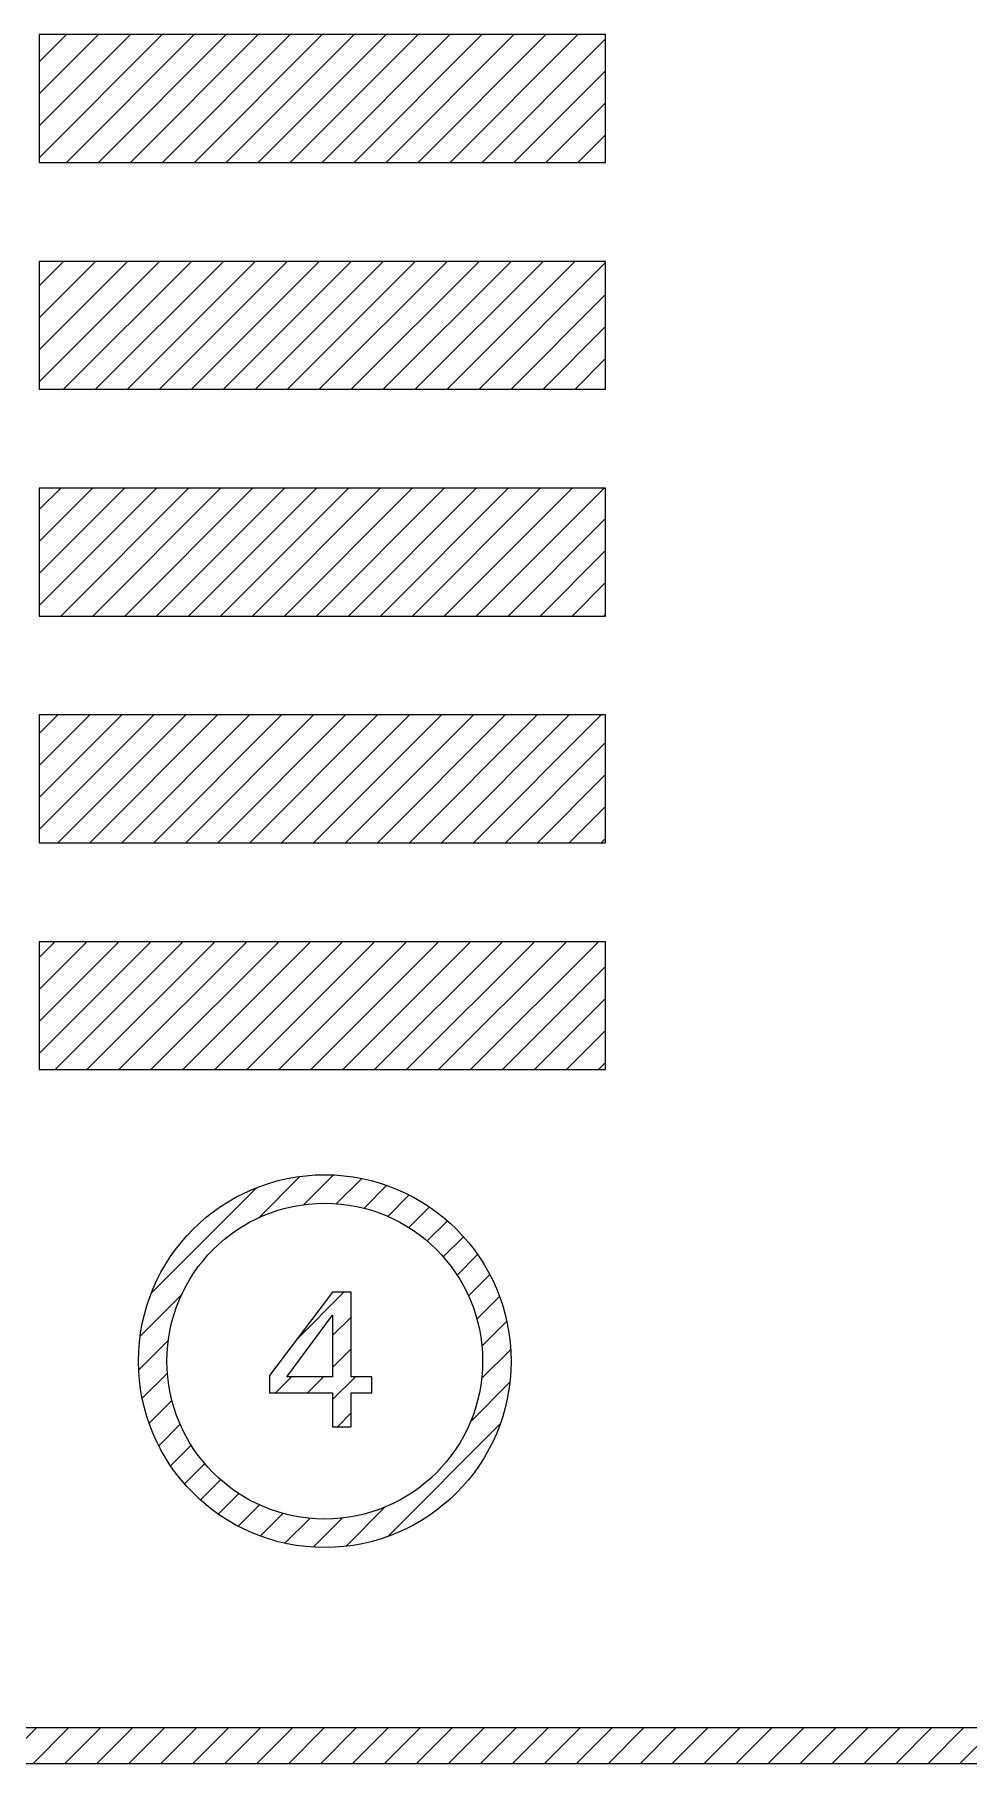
# Model space of a CAD drawing. Header units: millimetres. Extents: x 496 to 1208, y 1378 to 1539.
# Drawn here: x 1056.52 to 1064.39, y 1462.97 to 1477.53 of the extents above; entities that cross this region are included whole.
import ezdxf

# ---------------------------------------------------------------- set-up
doc = ezdxf.new("R2010")
doc.units = ezdxf.units.MM
doc.header["$LTSCALE"] = 3
doc.layers.add('SY', color=6, linetype='Continuous')
pattern_1 = [(45, (202.90686, 3937.36203), (-0.134703842, 0.134703842), [])]

msp = doc.modelspace()

# ---------------------------------------------------------------- hatches: boundary and pattern name
at = {"linetype": 'Continuous'}
h = msp.add_hatch(dxfattribs=at)
h.set_pattern_fill('ANSI31', color=256, scale=0.06, style=0)
h.set_pattern_definition(pattern_1)
h.paths.add_polyline_path([(1056.556, 1476.449), (1056.556, 1477.526), (1061.33, 1477.526), (1061.33, 1476.449)])
h = msp.add_hatch(dxfattribs=at)
h.set_pattern_fill('ANSI31', color=256, scale=0.06, style=0)
h.set_pattern_definition(pattern_1)
h.paths.add_polyline_path([(1056.556, 1474.539), (1056.556, 1475.616), (1061.33, 1475.616), (1061.33, 1474.539)])
h = msp.add_hatch(dxfattribs=at)
h.set_pattern_fill('ANSI31', color=256, scale=0.06, style=0)
h.set_pattern_definition(pattern_1)
h.paths.add_polyline_path([(1056.556, 1472.629), (1056.556, 1473.706), (1061.33, 1473.706), (1061.33, 1472.629)])
h = msp.add_hatch(dxfattribs=at)
h.set_pattern_fill('ANSI31', color=256, scale=0.06, style=0)
h.set_pattern_definition(pattern_1)
h.paths.add_polyline_path([(1056.556, 1470.719), (1056.556, 1471.796), (1061.33, 1471.796), (1061.33, 1470.719)])
h = msp.add_hatch(dxfattribs=at)
h.set_pattern_fill('ANSI31', color=256, scale=0.06, style=0)
h.set_pattern_definition(pattern_1)
h.paths.add_polyline_path([(1056.556, 1468.809), (1056.556, 1469.886), (1061.33, 1469.886), (1061.33, 1468.809)])
h = msp.add_hatch(dxfattribs=at)
h.set_pattern_fill('ANSI31', color=256, scale=0.06, style=0)
h.set_pattern_definition(pattern_1)
h.paths.add_polyline_path([(1058.963, 1467.924, -1), (1058.963, 1464.784, -1)])
h.paths.add_polyline_path([(1058.963, 1467.684, -1), (1058.963, 1465.024, -1)])
h = msp.add_hatch(dxfattribs=at)
h.set_pattern_fill('ANSI31', color=256, scale=0.06, style=0)
h.set_pattern_definition(pattern_1)
h.paths.add_polyline_path([(1059.186, 1466.934), (1059.186, 1466.222), (1059.359, 1466.222), (1059.359, 1466.088), (1059.186, 1466.088), (1059.186, 1465.802), (1059.029, 1465.802), (1059.029, 1466.088), (1058.497, 1466.088), (1058.497, 1466.234), (1059.027, 1466.934)])
h.paths.add_polyline_path([(1059.029, 1466.74), (1059.029, 1466.222), (1058.644, 1466.222)])
at = {"layer": 'SY', "linetype": 'Continuous'}
h = msp.add_hatch(dxfattribs=at)
h.set_pattern_fill('ANSI31', color=256, scale=0.06, style=0)
h.set_pattern_definition(pattern_1)
h.paths.add_polyline_path([(1072.536, 1462.966), (1031.154, 1462.966, -1), (1031.154, 1463.266), (1072.536, 1463.266, -1)])

# ---------------------------------------------------------------- linework, layer by layer
at = {"linetype": 'Continuous'}
for points in [[(1061.33, 1476.449), (1061.33, 1477.526), (1056.556, 1477.526), (1056.556, 1476.449)], [(1061.33, 1474.539), (1061.33, 1475.616), (1056.556, 1475.616), (1056.556, 1474.539)], [(1061.33, 1472.629), (1061.33, 1473.706), (1056.556, 1473.706), (1056.556, 1472.629)], [(1061.33, 1470.719), (1061.33, 1471.796), (1056.556, 1471.796), (1056.556, 1470.719)], [(1061.33, 1468.809), (1061.33, 1469.886), (1056.556, 1469.886), (1056.556, 1468.809)], [(1059.027, 1466.934), (1058.497, 1466.234), (1058.497, 1466.088), (1059.029, 1466.088), (1059.029, 1465.802), (1059.186, 1465.802), (1059.186, 1466.088), (1059.359, 1466.088), (1059.359, 1466.222), (1059.186, 1466.222), (1059.186, 1466.934)], [(1059.029, 1466.74), (1059.029, 1466.222), (1058.644, 1466.222)]]:
    msp.add_lwpolyline(points, close=True, dxfattribs=at)
for radius in [1.57, 1.33]:
    msp.add_circle((1058.963, 1466.354), radius, dxfattribs=at)
at = {"layer": 'SY'}
msp.add_lwpolyline([(1072.536, 1463.266), (1031.154, 1463.266, 1), (1031.154, 1462.966), (1072.536, 1462.966, 1)], format="xyb", close=True, dxfattribs=at)

doc.saveas('drawing.dxf')
